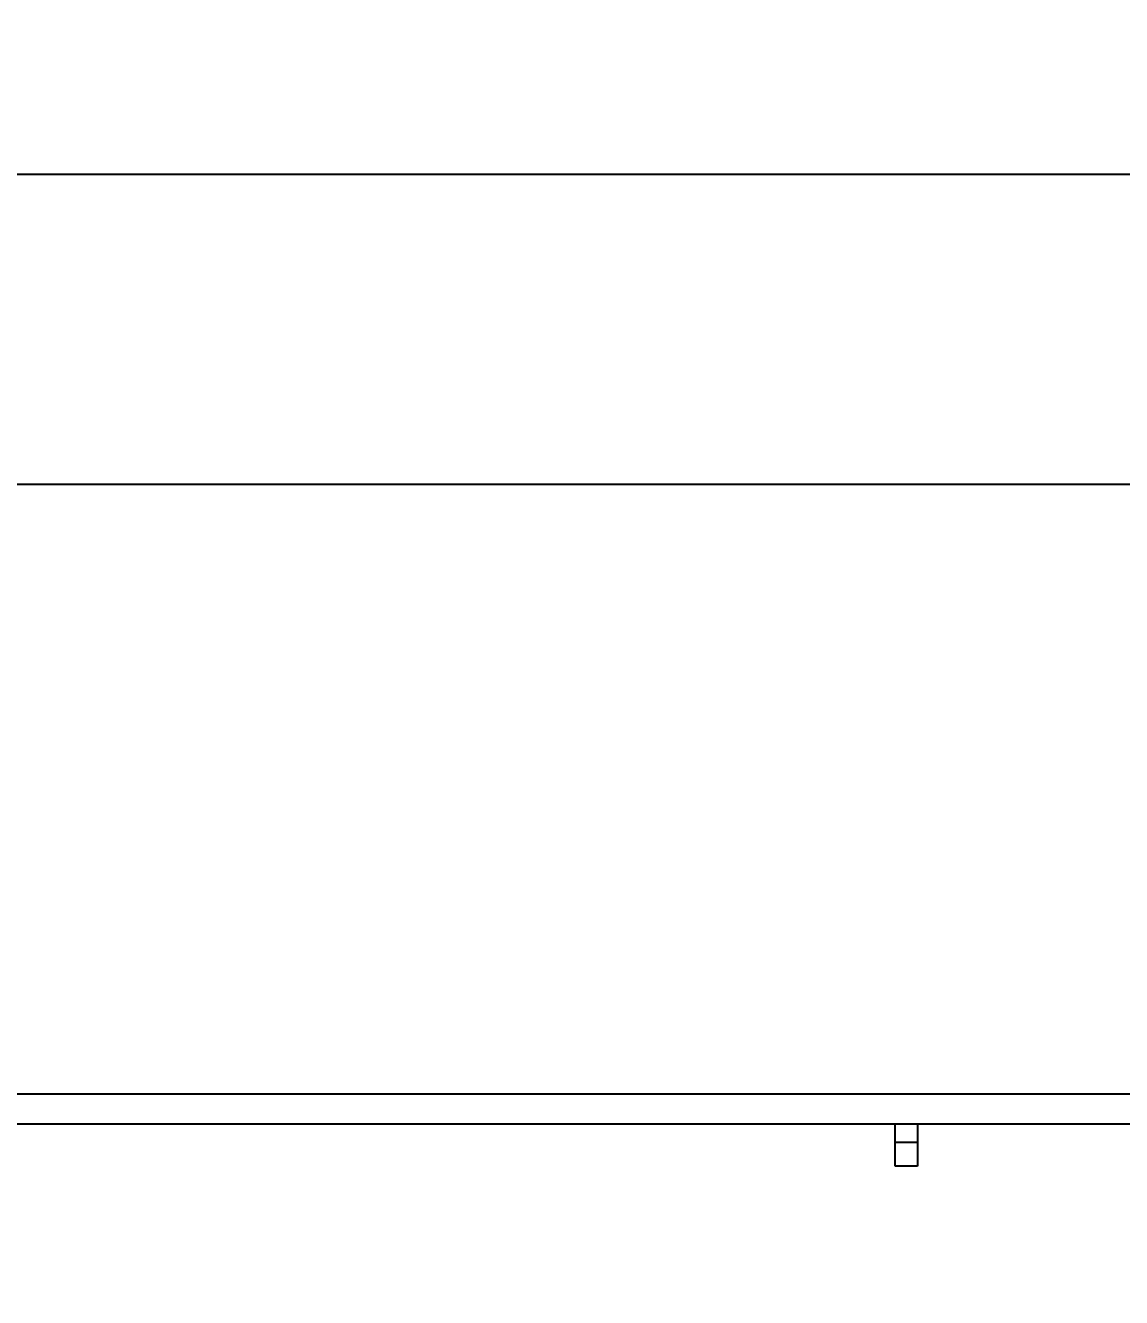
# Model space of a CAD drawing. Header units: millimetres. Extents: x 2121 to 4904, y 892 to 1933.
# Drawn here: x 2460.2 to 2519.5, y 1656.5 to 1725.3 of the extents above; entities that cross this region are included whole.
import ezdxf

# ---------------------------------------------------------------- set-up
doc = ezdxf.new("R2010")
doc.units = ezdxf.units.MM
doc.header["$LTSCALE"] = 1.8
doc.layers.add('치수(ISO)', color=7, linetype='Continuous', lineweight=25)
doc.styles.add('주 문자 (ISO)', font='')
doc.styles.add('주 텍스트 (ISO)', font='')
doc.styles.get('주 문자 (ISO)').set_extended_font_data('Tahoma')
doc.styles.get('주 텍스트 (ISO)').set_extended_font_data('Tahoma')
doc.dimstyles.new('기본값 (ISO)', dxfattribs={"dimscale": 1.8, "dimtxt": 3.5, "dimasz": 2.5, "dimexe": 3.175, "dimexo": 0, "dimgap": 0.762, "dimtad": 1, "dimrnd": 1e-08, "dimzin": 0, "dimtxsty": '주 텍스트 (ISO)', "dimcen": 0.09, "dimdle": 10, "dimclrd": 256, "dimclre": 256, "dimclrt": 256, "dimazin": 0, "dimtfac": 1.001486, "dimtmove": 0, "dimatfit": 3, "dimfxl": 1, "dimtolj": 1, "dimtzin": 0, "dimlwd": -1, "dimlwe": -1, "dimarcsym": 0})

# ---------------------------------------------------------------- blocks, each defined once
blk = doc.blocks.new('*D767')
at = {"layer": 'Defpoints', "color": 0}
for p in [(2565.062, 1717.24), (2329.062, 1656.495), (2565.062, 1656.495)]:
    blk.add_point(p, dxfattribs=at)
at = {"layer": '치수(ISO)', "color": 7}
for p, q in [((2329.062, 1656.495), (2329.062, 1722.955)), ((2565.062, 1656.495), (2565.062, 1722.955)), ((2333.562, 1717.24), (2560.562, 1717.24))]:
    blk.add_line(p, q, dxfattribs=at)
for points in [[(2333.562, 1717.99), (2333.562, 1716.49), (2329.062, 1717.24)], [(2560.562, 1716.49), (2560.562, 1717.99), (2565.062, 1717.24)]]:
    blk.add_solid(points, dxfattribs=at)
at = {"layer": '치수(ISO)', "color": 7, "insert": (2442.172, 1725.174), "char_height": 6.3, "attachment_point": 1, "style": '주 문자 (ISO)'}
blk.add_mtext('\\A1;236', dxfattribs=at)
blk = doc.blocks.new('*D770')
at = {"layer": 'Defpoints', "color": 0}
for p in [(2549.012, 1700.475), (2345.112, 1688.995), (2549.012, 1688.995)]:
    blk.add_point(p, dxfattribs=at)
at = {"layer": '치수(ISO)', "color": 7}
for p, q in [((2345.112, 1688.995), (2345.112, 1706.19)), ((2549.012, 1688.995), (2549.012, 1706.19)), ((2349.612, 1700.475), (2544.512, 1700.475))]:
    blk.add_line(p, q, dxfattribs=at)
for points in [[(2349.612, 1701.225), (2349.612, 1699.725), (2345.112, 1700.475)], [(2544.512, 1699.725), (2544.512, 1701.225), (2549.012, 1700.475)]]:
    blk.add_solid(points, dxfattribs=at)
at = {"layer": '치수(ISO)', "color": 7, "insert": (2447.062, 1705.128), "char_height": 6.3, "attachment_point": 5, "style": '주 문자 (ISO)'}
blk.add_mtext('\\A1;203.9', dxfattribs=at)

msp = doc.modelspace()

# ---------------------------------------------------------------- linework, layer by layer
at = {"layer": '치수(ISO)', "color": 7}
for p, q in [((2554.062, 1667.495), (2340.062, 1667.495)), ((2340.062, 1665.895), (2554.062, 1665.895)), ((2386.862, 1665.895), (2507.262, 1665.895)), ((2507.262, 1663.595), (2507.262, 1665.895)), ((2508.462, 1665.895), (2508.462, 1664.195)), ((2507.262, 1664.895), (2508.462, 1664.895)), ((2508.462, 1664.195), (2508.462, 1663.595)), ((2508.462, 1663.595), (2507.262, 1663.595))]:
    msp.add_line(p, q, dxfattribs=at)

# ---------------------------------------------------------------- dimensions: what is measured, and where the dimension line sits
dim = msp.add_linear_dim(base=(2565.062, 1717.24), p1=(2329.062, 1656.495), p2=(2565.062, 1656.495), angle=180, dimstyle='기본값 (ISO)', override={"dimzin": 8, "dimdsep": 46, "dimtxsty": '주 문자 (ISO)', "dimclrd": 7, "dimclre": 7, "dimclrt": 7, "dimtofl": 0, "dimatfit": 1}, dxfattribs=at)
dim.commit()
dim.dimension.update_dxf_attribs({"geometry": '*D767', "text_midpoint": (2448.895, 1717.24), "dimtype": 160})
dim = msp.add_linear_dim(base=(2549.012, 1700.475), p1=(2345.112, 1688.995), p2=(2549.012, 1688.995), dimstyle='기본값 (ISO)', override={"dimzin": 8, "dimdsep": 46, "dimtxsty": '주 문자 (ISO)', "dimclrd": 7, "dimclre": 7, "dimclrt": 7, "dimtofl": 0, "dimatfit": 1}, dxfattribs=at)
dim.commit()
dim.dimension.update_dxf_attribs({"geometry": '*D770', "text_midpoint": (2447.062, 1705.128)})

doc.saveas('drawing.dxf')
